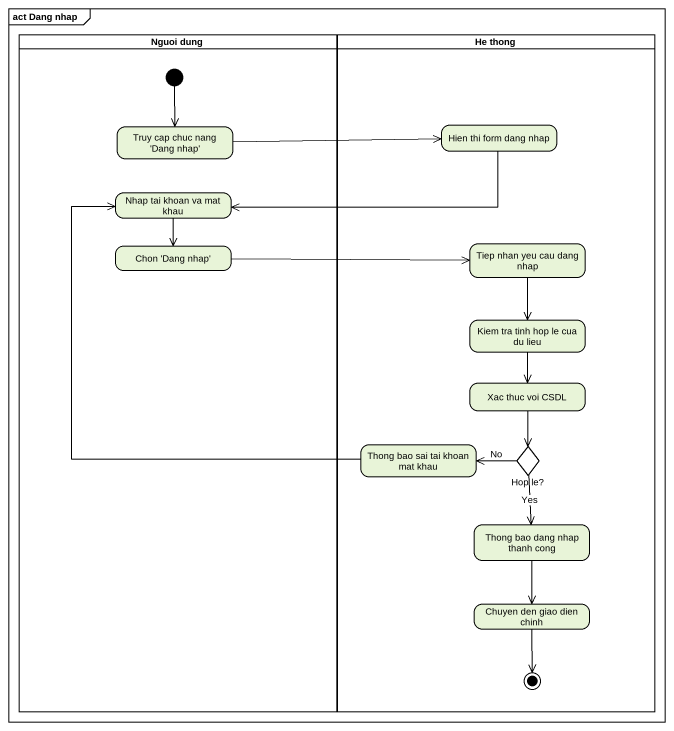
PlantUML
@startuml
mainframe act Dang nhap
hide empty description
state "Nguoi dung" as Nguoi_dung <<partition>> {
  state "Truy cap chuc nang 'Dang nhap'" as Truy_cap_chuc_nang_Dang_nhap
  state "Nhap tai khoan va mat khau" as Nhap_tai_khoan_va_mat_khau
  state "Chon 'Dang nhap'" as Chon_Dang_nhap
  [*] --> Truy_cap_chuc_nang_Dang_nhap
}
state "He thong" as He_thong <<partition>> {
  state "Hien thi form dang nhap" as Hien_thi_form_dang_nhap
  state "Tiep nhan yeu cau dang nhap" as Tiep_nhan_yeu_cau_dang_nhap
  state "Kiem tra tinh hop le cua du lieu" as Kiem_tra_tinh_hop_le_cua_du
  state "Xac thuc voi CSDL" as Xac_thuc_voi_CSDL
  state "Thong bao sai tai khoan mat khau" as Thong_bao_sai_tai_khoan_mat
  state "Hop le?" as Hop_le <<choice>>
  state "Thong bao dang nhap thanh cong" as Thong_bao_dang_nhap_thanh
  state "Chuyen den giao dien chinh" as Chuyen_den_giao_dien_chinh
  Chuyen_den_giao_dien_chinh --> [*]
}
Truy_cap_chuc_nang_Dang_nhap -right-> Hien_thi_form_dang_nhap
Hien_thi_form_dang_nhap -left-> Nhap_tai_khoan_va_mat_khau
Nhap_tai_khoan_va_mat_khau --> Chon_Dang_nhap
Chon_Dang_nhap -right-> Tiep_nhan_yeu_cau_dang_nhap
Tiep_nhan_yeu_cau_dang_nhap --> Kiem_tra_tinh_hop_le_cua_du
Kiem_tra_tinh_hop_le_cua_du --> Xac_thuc_voi_CSDL
Xac_thuc_voi_CSDL --> Hop_le
Thong_bao_sai_tai_khoan_mat -up-> Nhap_tai_khoan_va_mat_khau
Hop_le -left-> Thong_bao_sai_tai_khoan_mat : No
Hop_le --> Thong_bao_dang_nhap_thanh : Yes
Thong_bao_dang_nhap_thanh --> Chuyen_den_giao_dien_chinh
@enduml
